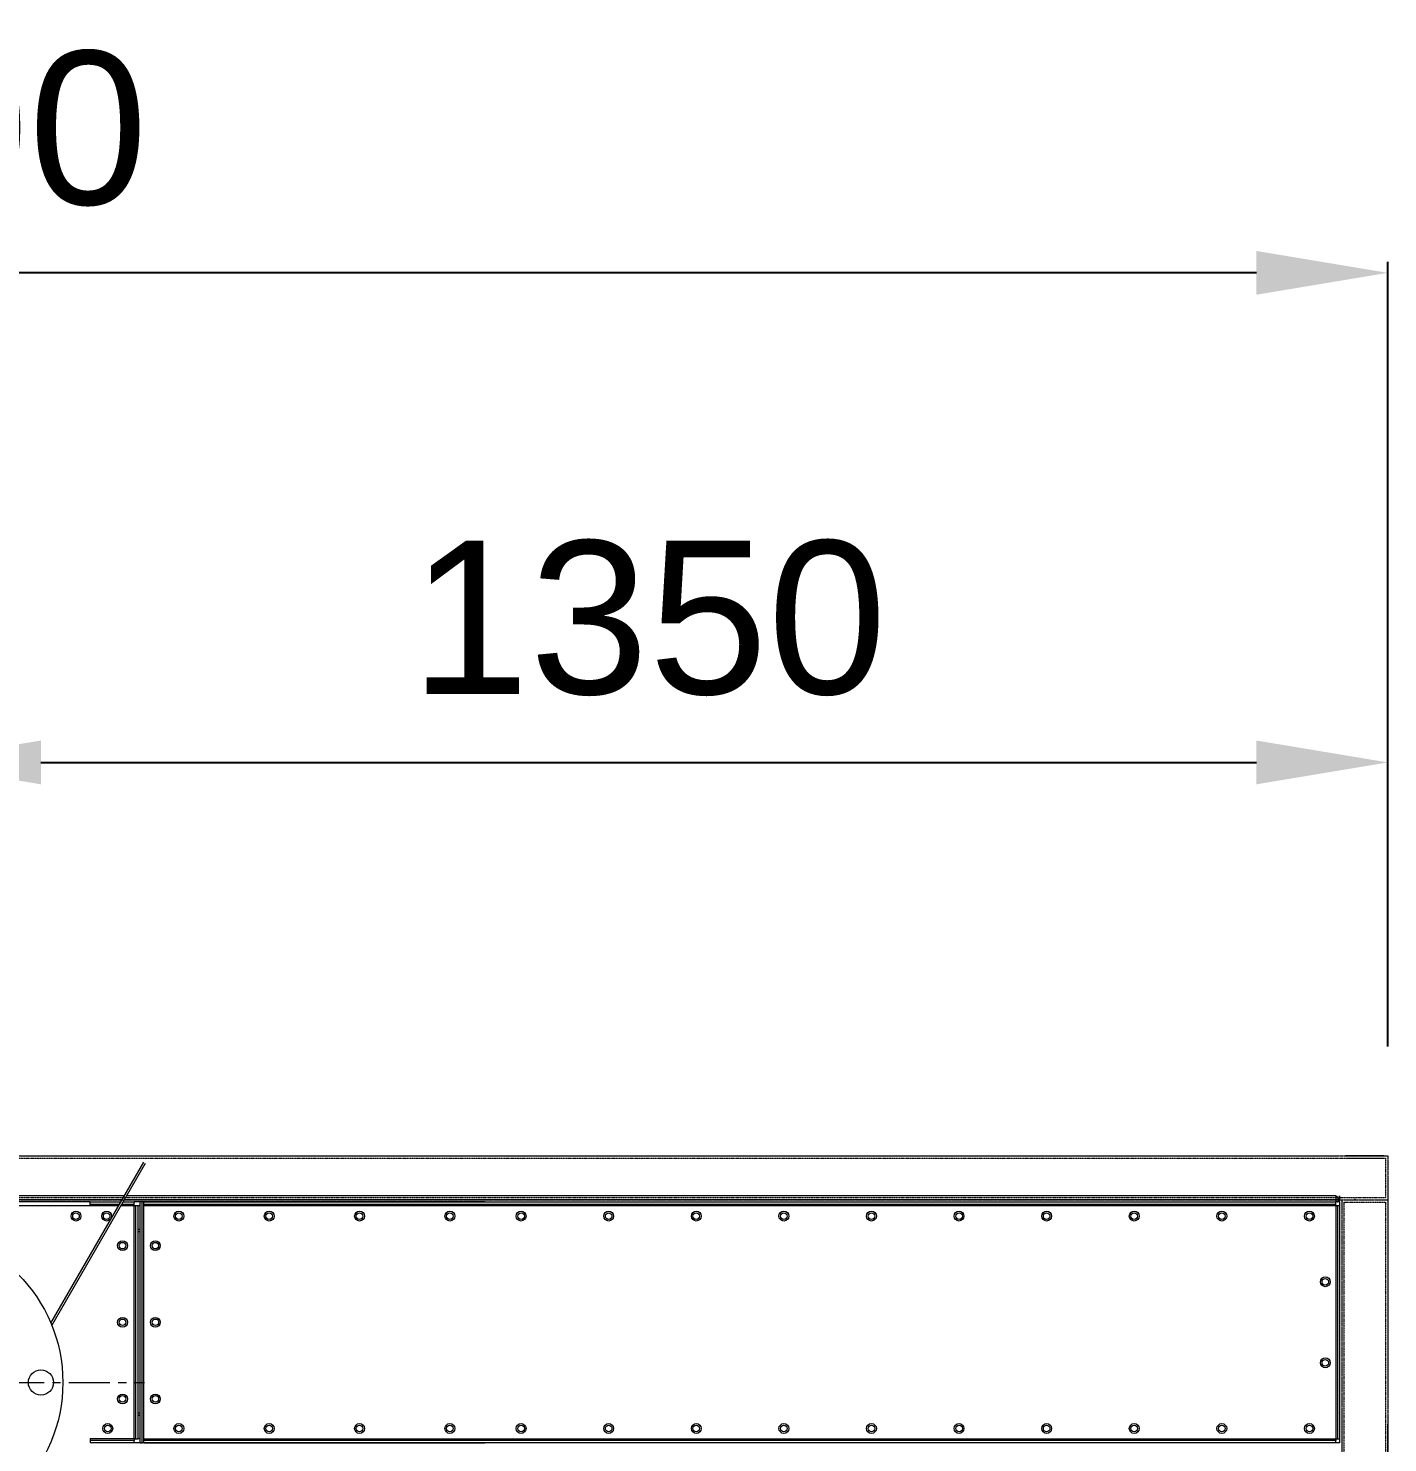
# Model space of a CAD drawing. Header units: millimetres. Extents: x -17070 to 46249, y -291348 to 35795.
# Drawn here: x 22445 to 23686, y 25319 to 26611 of the extents above; entities that cross this region are included whole.
import ezdxf

# ---------------------------------------------------------------- set-up
doc = ezdxf.new("R2010")
doc.units = ezdxf.units.MM
for name, pattern in [('CENTER', [2, 1.25, -0.25, 0.25, -0.25]), ('HIDDEN', [0.375, 0.25, -0.125]), ('HIDDENX2', [0.75, 0.5, -0.25])]:
    doc.linetypes.add(name, pattern=pattern)
doc.layers.add('center', color=1, linetype='CENTER')
doc.layers.add('HIDD', color=2, linetype='HIDDENX2')
doc.styles.get("Standard").update_dxf_attribs({"font": 'arial.ttf'})
doc.dimstyles.new('1.40', dxfattribs={"dimscale": 20, "dimtxt": 1.5, "dimasz": 1, "dimexe": 0.5, "dimexo": 0.5, "dimgap": 0.5, "dimtad": 1, "dimdec": 0, "dimzin": 0, "dimdsep": 46, "dimtxsty": 'Standard', "dimcen": 0, "dimclrd": 2, "dimclre": 2, "dimclrt": 3, "dimadec": 0, "dimazin": 0, "dimtfac": 1, "dimtdec": 0, "dimtmove": 0, "dimatfit": 0, "dimfxl": 1, "dimtolj": 1, "dimtzin": 0, "dimlwd": -1, "dimlwe": -1, "dimarcsym": 0})

# ---------------------------------------------------------------- blocks, each defined once
blk = doc.blocks.new('*D701')
at = {"color": 2, "transparency": 16777216}
for p, q in [((20986.5, 25681.2), (20986.5, 26397.8)), ((23686.5, 25681.2), (23686.5, 26397.8)), ((23566.5, 26387.8), (21106.5, 26387.8))]:
    blk.add_line(p, q, dxfattribs=at)
for points in [[(21106.5, 26407.8), (21106.5, 26367.8), (20986.5, 26387.8)], [(23566.5, 26407.8), (23566.5, 26367.8), (23686.5, 26387.8)]]:
    blk.add_solid(points, dxfattribs=at)
at = {"layer": 'Defpoints', "color": 0, "transparency": 16777216}
for p in [(20986.5, 26387.8), (20986.5, 25581.2), (23686.5, 25581.2)]:
    blk.add_point(p, dxfattribs=at)
at = {"color": 3, "lineweight": 5, "transparency": 16777216, "insert": (22336.5, 26519.3), "char_height": 140, "attachment_point": 5}
blk.add_mtext('\\A1;2700', dxfattribs=at)
blk = doc.blocks.new('*D710')
at = {"color": 2, "transparency": 16777216}
for p, q in [((22336.5, 25688.7), (22336.5, 25950.6)), ((23686.5, 25681.2), (23686.5, 25950.6)), ((22456.5, 25940.6), (23566.5, 25940.6))]:
    blk.add_line(p, q, dxfattribs=at)
for points in [[(22456.5, 25960.6), (22456.5, 25920.6), (22336.5, 25940.6)], [(23566.5, 25960.6), (23566.5, 25920.6), (23686.5, 25940.6)]]:
    blk.add_solid(points, dxfattribs=at)
at = {"layer": 'Defpoints', "color": 0, "transparency": 16777216}
for p in [(23686.5, 25940.6), (22336.5, 25588.7), (23686.5, 25581.2)]:
    blk.add_point(p, dxfattribs=at)
at = {"color": 3, "lineweight": 5, "transparency": 16777216, "insert": (23011.5, 26072.1), "char_height": 140, "attachment_point": 5}
blk.add_mtext('\\A1;1350', dxfattribs=at)
blk = doc.blocks.new('3')
at = {"color": 7, "lineweight": 20}
for p, q in [((21034.1, 25581.2), (23638.9, 25581.2)), ((23639, 25544.8), (22535, 25544.8)), ((23639, 25541.2), (22532.9, 25541.2)), ((23644.5, 25336.1), (23644.5, 23086.3)), ((23686.5, 23086.3), (23686.5, 25336.1))]:
    blk.add_line(p, q, dxfattribs=at)
at = {"color": 7, "lineweight": 20, "ltscale": 0.019444}
for p, q in [((23683, 25581.2), (23648, 25581.2)), ((23648, 25579.2), (23683, 25579.2))]:
    blk.add_line(p, q, dxfattribs=at)
at = {"color": 7, "lineweight": 20, "ltscale": 0.094267}
blk.add_line((22465.5, 25428.5), (22550.4, 25575.5), dxfattribs=at)
at = {"color": 7, "lineweight": 20, "ltscale": 0.095125}
blk.add_line((22466.5, 25426.2), (22552.1, 25574.5), dxfattribs=at)
at = {"color": 7, "lineweight": 20, "ltscale": 0.108889}
blk.add_line((23686.5, 25559.2), (23686.5, 25363.2), dxfattribs=at)
blk.add_line((23686.5, 25559.2), (23686.5, 25363.2), dxfattribs=at)
at = {"color": 7, "lineweight": 20, "ltscale": 0.217982}
blk.add_line((22532.7, 25544.8), (22140.3, 25544.8), dxfattribs=at)
at = {"color": 7, "lineweight": 20, "ltscale": 0.002}
blk.add_line((23639, 25544.8), (23639, 25541.2), dxfattribs=at)
at = {"color": 7, "lineweight": 20, "ltscale": 0.00052914}
blk.add_line((23642.5, 25542.3), (23641.5, 25542.3), dxfattribs=at)
at = {"color": 7, "lineweight": 20, "ltscale": 0.001333}
blk.add_line((23642.5, 25544.7), (23642.5, 25542.3), dxfattribs=at)
at = {"color": 7, "lineweight": 20, "ltscale": 0.000765407}
blk.add_line((23642.5, 25542.6), (23642.5, 25541.2), dxfattribs=at)
at = {"color": 7, "lineweight": 20, "ltscale": 0.215672}
blk.add_line((22530.6, 25541.2), (22142.4, 25541.2), dxfattribs=at)
at = {"color": 7, "lineweight": 20, "ltscale": 0.183333}
for p, q in [((22501.5, 25539.2), (22171.5, 25539.2)), ((22501.5, 25535.7), (22171.5, 25535.7))]:
    blk.add_line(p, q, dxfattribs=at)
at = {"color": 7, "lineweight": 20, "ltscale": 0.015528}
blk.add_line((22501.5, 25539.2), (22529.4, 25539.2), dxfattribs=at)
at = {"color": 7, "lineweight": 20, "ltscale": 0.001111}
for p, q in [((22501.5, 25537.2), (22501.5, 25539.2)), ((22541.5, 25537.2), (22541.5, 25539.2)), ((22545, 25535.7), (22543, 25535.7)), ((22549, 25539.2), (22547, 25539.2)), ((23639, 25537.2), (23639, 25539.2)), ((23642.5, 25535.7), (23640.5, 25535.7)), ((22545, 25514.2), (22547, 25514.2)), ((22545, 25512.2), (22547, 25512.2)), ((22547, 25346.2), (22545, 25346.2)), ((22547, 25344.2), (22545, 25344.2)), ((22543, 25322.7), (22545, 25322.7)), ((22547, 25322.7), (22545, 25322.7)), ((23640.5, 25322.7), (23642.5, 25322.7)), ((22501.5, 25321.2), (22501.5, 25319.2)), ((22541.5, 25319.2), (22541.5, 25321.2)), ((22547, 25319.2), (22549, 25319.2)), ((23639, 25319.2), (23639, 25321.2))]:
    blk.add_line(p, q, dxfattribs=at)
at = {"color": 7, "lineweight": 20, "ltscale": 0.000833333}
for p, q in [((22501.5, 25535.7), (22501.5, 25537.2)), ((22541.5, 25535.7), (22541.5, 25537.2)), ((22541.5, 25535.7), (22543, 25535.7)), ((22550.5, 25539.2), (22549, 25539.2)), ((23639, 25535.7), (23639, 25537.2)), ((23639, 25535.7), (23640.5, 25535.7)), ((22501.5, 25322.7), (22501.5, 25321.2)), ((22541.5, 25322.7), (22543, 25322.7)), ((22541.5, 25322.7), (22541.5, 25321.2)), ((23639, 25322.7), (23639, 25321.2)), ((23639, 25322.7), (23640.5, 25322.7)), ((22550.5, 25319.2), (22549, 25319.2))]:
    blk.add_line(p, q, dxfattribs=at)
at = {"color": 7, "lineweight": 20, "ltscale": 0.014886}
blk.add_line((22501.5, 25537.2), (22528.3, 25537.2), dxfattribs=at)
at = {"color": 7, "lineweight": 20, "ltscale": 0.014405}
blk.add_line((22527.4, 25535.7), (22501.5, 25535.7), dxfattribs=at)
at = {"color": 7, "lineweight": 20, "ltscale": 0.006534}
blk.add_line((22541.5, 25535.7), (22529.7, 25535.7), dxfattribs=at)
at = {"color": 7, "lineweight": 20, "ltscale": 0.006053}
blk.add_line((22530.6, 25537.2), (22541.5, 25537.2), dxfattribs=at)
at = {"color": 7, "lineweight": 20, "ltscale": 0.005411}
blk.add_line((22531.7, 25539.2), (22541.5, 25539.2), dxfattribs=at)
at = {"color": 7, "lineweight": 20, "ltscale": 0.003056}
for p, q in [((22547, 25539.2), (22541.5, 25539.2)), ((22547, 25535.7), (22541.5, 25535.7)), ((22547, 25319.2), (22541.5, 25319.2))]:
    blk.add_line(p, q, dxfattribs=at)
at = {"color": 7, "lineweight": 20, "ltscale": 0.118333}
for p, q in [((22541.5, 25322.7), (22541.5, 25535.7)), ((22543, 25535.7), (22543, 25322.7)), ((22545, 25535.7), (22545, 25322.7)), ((23639, 25535.7), (23639, 25322.7)), ((23640.5, 25535.7), (23640.5, 25322.7)), ((23642.5, 25535.7), (23642.5, 25322.7))]:
    blk.add_line(p, q, dxfattribs=at)
at = {"color": 7, "lineweight": 20, "ltscale": 0.122222}
for p, q in [((22547, 25319.2), (22547, 25539.2)), ((22549, 25319.2), (22549, 25539.2)), ((22550.5, 25319.2), (22550.5, 25539.2))]:
    blk.add_line(p, q, dxfattribs=at)
at = {"color": 7, "lineweight": 20, "ltscale": 0.173056}
for p, q in [((22862, 25539.2), (22550.5, 25539.2)), ((22550.5, 25319.2), (22862, 25319.2))]:
    blk.add_line(p, q, dxfattribs=at)
at = {"color": 7, "lineweight": 20, "ltscale": 0.426667}
for p, q in [((22550.5, 25539.2), (23639, 25539.2)), ((22550.5, 25537.2), (23639, 25537.2)), ((23639, 25535.7), (22550.5, 25535.7)), ((22550.5, 25322.7), (23639, 25322.7)), ((23639, 25321.2), (22550.5, 25321.2)), ((23639, 25319.2), (22550.5, 25319.2))]:
    blk.add_line(p, q, dxfattribs=at)
at = {"color": 7, "lineweight": 20, "ltscale": 0.001944}
for p, q in [((23642.5, 25539.2), (23639, 25539.2)), ((23642.5, 25535.7), (23639, 25535.7)), ((23642.5, 25539.2), (23642.5, 25535.7)), ((23642.5, 25322.7), (23642.5, 25319.2)), ((23642.5, 25319.2), (23639, 25319.2))]:
    blk.add_line(p, q, dxfattribs=at)
at = {"color": 7, "lineweight": 20, "ltscale": 0.001124}
blk.add_line((23639.4, 25539.2), (23639.4, 25541.2), dxfattribs=at)
at = {"color": 7, "lineweight": 20, "ltscale": 0.000222222}
blk.add_line((23639.4, 25541.2), (23639.4, 25540.8), dxfattribs=at)
at = {"color": 7, "lineweight": 20, "ltscale": 0.000546891}
blk.add_line((23640.4, 25541.2), (23639.4, 25541.2), dxfattribs=at)
at = {"color": 7, "lineweight": 20, "ltscale": 1.34852e-06}
blk.add_line((23639.4, 25539.2), (23639.4, 25539.2), dxfattribs=at)
at = {"color": 7, "lineweight": 20, "ltscale": 0.000775013}
blk.add_line((23642.2, 25539.3), (23640.8, 25539.5), dxfattribs=at)
at = {"color": 7, "lineweight": 20, "ltscale": 4.29761e-05}
blk.add_line((23640.9, 25539.5), (23640.9, 25539.6), dxfattribs=at)
at = {"color": 7, "lineweight": 20, "ltscale": 0.000112069}
blk.add_line((23642.5, 25541.2), (23642.3, 25541.2), dxfattribs=at)
at = {"color": 7, "lineweight": 20, "ltscale": 0.000392287}
blk.add_line((23642.5, 25539.2), (23642.5, 25539.9), dxfattribs=at)
at = {"color": 7, "lineweight": 20, "ltscale": 0.004724}
blk.add_line((23644.5, 25344.7), (23644.5, 25336.2), dxfattribs=at)
at = {"color": 7, "lineweight": 20, "ltscale": 0.022222}
for p, q in [((22541.5, 25322.7), (22501.5, 25322.7)), ((22541.5, 25321.2), (22501.5, 25321.2)), ((22541.5, 25319.2), (22501.5, 25319.2))]:
    blk.add_line(p, q, dxfattribs=at)
at = {"color": 7, "lineweight": 20}
for centre, radius in [((22488.5, 25526.2), 4.5), ((22488.5, 25526.2), 3), ((22516.5, 25526.2), 4.5), ((22516.5, 25526.2), 3), ((22582.5, 25526.2), 4.5), ((22582.5, 25526.2), 3), ((22665, 25526.2), 4.5), ((22665, 25526.2), 3), ((22747.5, 25526.2), 4.5), ((22747.5, 25526.2), 3), ((22830, 25526.2), 4.5), ((22830, 25526.2), 3), ((22895, 25526.2), 4.5), ((22895, 25526.2), 3), ((22975, 25526.2), 4.5), ((22975, 25526.2), 3), ((23055, 25526.2), 4.5), ((23055, 25526.2), 3), ((23135, 25526.2), 4.5), ((23135, 25526.2), 3), ((23215, 25526.2), 4.5), ((23215, 25526.2), 3), ((23295, 25526.2), 4.5), ((23295, 25526.2), 3), ((23375, 25526.2), 4.5), ((23375, 25526.2), 3), ((23455, 25526.2), 4.5), ((23455, 25526.2), 3), ((23535, 25526.2), 4.5), ((23535, 25526.2), 3), ((23615, 25526.2), 4.5), ((23615, 25526.2), 3), ((22336.5, 25374.2), 140), ((22531, 25499.2), 4.5), ((22561, 25499.2), 4.5), ((22531, 25499.2), 3), ((22561, 25499.2), 3), ((23629.5, 25466.2), 4.5), ((23629.5, 25466.2), 3), ((22531, 25429.2), 4.5), ((22531, 25429.2), 3), ((22561, 25429.2), 4.5), ((22561, 25429.2), 3), ((23629.5, 25392.2), 4.5), ((23629.5, 25392.2), 3), ((22456.5, 25374.2), 11.5), ((22531, 25359.2), 4.5), ((22531, 25359.2), 3), ((22561, 25359.2), 4.5), ((22561, 25359.2), 3), ((22517.5, 25332.2), 4.5), ((22582.5, 25332.2), 4.5), ((22665, 25332.2), 4.5), ((22747.5, 25332.2), 4.5), ((22830, 25332.2), 4.5), ((22895, 25332.2), 4.5), ((22975, 25332.2), 4.5), ((23055, 25332.2), 4.5), ((23135, 25332.2), 4.5), ((23215, 25332.2), 4.5), ((23295, 25332.2), 4.5), ((23375, 25332.2), 4.5), ((23455, 25332.2), 4.5), ((23535, 25332.2), 4.5), ((23615, 25332.2), 4.5), ((22517.5, 25332.2), 3), ((22582.5, 25332.2), 3), ((22665, 25332.2), 3), ((22747.5, 25332.2), 3), ((22830, 25332.2), 3), ((22895, 25332.2), 3), ((22975, 25332.2), 3), ((23055, 25332.2), 3), ((23135, 25332.2), 3), ((23215, 25332.2), 3), ((23295, 25332.2), 3), ((23375, 25332.2), 3), ((23455, 25332.2), 3), ((23535, 25332.2), 3), ((23615, 25332.2), 3)]:
    blk.add_circle(centre, radius, dxfattribs=at)
for centre, radius, start, end in [((22768, 25577.7), 3.5, 89.1189, 90), ((22777, 25577.7), 3.5, 90, 90.8811), ((23638.9, 25544.8), 1.6, 273.5833, 0), ((23639, 25544.7), 3.5, 270, 360), ((23638.9, 25544.8), 3.6, 271.5918, 358.408), ((23639.4, 25542.3), 3.1, 270, 360), ((22768, 25535.7), 3.5, 89.6094, 90), ((22777, 25535.7), 3.5, 90, 90.3906), ((23639, 25535.7), 3.5, 89.6193, 90), ((23639.4, 25542.3), 1.5, 270, 335.4787), ((23639.4, 25544.3), 3.1, 270, 293.6316), ((23639.8, 25539.2), 1.13, 0.0387, 16.5688), ((23642.6, 25540.9), 1.69, 257.3007, 266.9161), ((23639.4, 25362.7), 3.1, 359.3203, 0), ((23639.4, 25346.4), 3.1, 0, 2.0472)]:
    blk.add_arc(centre, radius, start, end, dxfattribs=at)
for centre, major_axis, ratio, start_param, end_param in [((23639.4, 25539.8), (1.5, 0), 0.995898, 0.976083, 1.176983), ((23639.4, 25539.9), (-1.5, 0), 1, 4.066818, 4.1847), ((23639.4, 25539.8), (-1.5, 0), 0.809022, 2.60399, 2.891174), ((23639.4, 25539.9), (-3.1, 0), 1, 3.141593, 3.538421), ((23639.4, 25539.8), (3.1, 0), 0.995898, 6.283185, 6.286865), ((23639.4, 25529.7), (3.1, 0), 0.945441, 6.283185, 6.29095), ((23639.4, 25448.6), (3.1, 0), 0.787572, 6.283185, 6.289043), ((23639.4, 25380.9), (3.1, 0), 0.728422, 6.283185, 6.287733), ((23639.4, 25363.2), (-3.1, 0), 0.809022, 3.137046, 3.141593), ((23639.4, 25346.3), (3.1, 0), 0.99655, 0, 0.035713), ((23639.4, 25346.2), (3.1, 0), 0.977239, 6.283185, 6.287877), ((23639.4, 25341.5), (3.1, 0), 0.99655, 0, 0.017692), ((23639.4, 25341.2), (3.1, 0), 0.968276, 0, 0.017675), ((23639.4, 25326.8), (3.1, 0), 0.968276, 0, 0.017496), ((23639.4, 25326.2), (3.1, 0), 0.944147, 0, 0.017479)]:
    blk.add_ellipse(centre, major_axis=major_axis, ratio=ratio, start_param=start_param, end_param=end_param, dxfattribs=at)
at = {"layer": 'center', "lineweight": 20}
for p, q in [((20986.5, 25581.2), (23686.5, 25581.2)), ((23686.5, 25581.2), (23686.5, 22581.2)), ((20986.5, 25541.2), (23686.5, 25541.2)), ((23644.5, 25541), (23686.5, 25541)), ((23644.5, 25541), (23644.5, 22581.2))]:
    blk.add_line(p, q, dxfattribs=at)
at = {"layer": 'center', "lineweight": 20, "ltscale": 30}
blk.add_line((22122, 25374.2), (22551, 25374.2), dxfattribs=at)
at = {"layer": 'HIDD', "linetype": 'HIDDEN', "lineweight": 20}
for p, q in [((20986.5, 25579.2), (23684.5, 25579.2)), ((23684.5, 25579.2), (23684.5, 25543.2)), ((20986.5, 25543.2), (23684.5, 25543.2)), ((23656.5, 25543.2), (23656.5, 25541.2)), ((23646.5, 25539), (23684.5, 25539)), ((23646.5, 25539), (23646.5, 24702.2)), ((23684.5, 25539), (23684.5, 22581.2))]:
    blk.add_line(p, q, dxfattribs=at)

msp = doc.modelspace()

# ---------------------------------------------------------------- block references
msp.add_blockref('3', (0, 0))

# ---------------------------------------------------------------- dimensions: what is measured, and where the dimension line sits
at = {"lineweight": 5}
for base, p1, p2, picture, middle in [((20986.5, 26387.8), (23686.5, 25581.2), (20986.5, 25581.2), '*D701', (22336.5, 26519.3)), ((23686.5, 25940.6), (22336.5, 25588.7), (23686.5, 25581.2), '*D710', (23011.5, 26072.1))]:
    dim = msp.add_linear_dim(base=base, p1=p1, p2=p2, dimstyle='1.40', override={"dimtxt": 7, "dimasz": 6, "dimexo": 5, "dimgap": 3}, dxfattribs=at)
    dim.commit()
    dim.dimension.update_dxf_attribs({"geometry": picture, "text_midpoint": middle})

doc.saveas('drawing.dxf')
